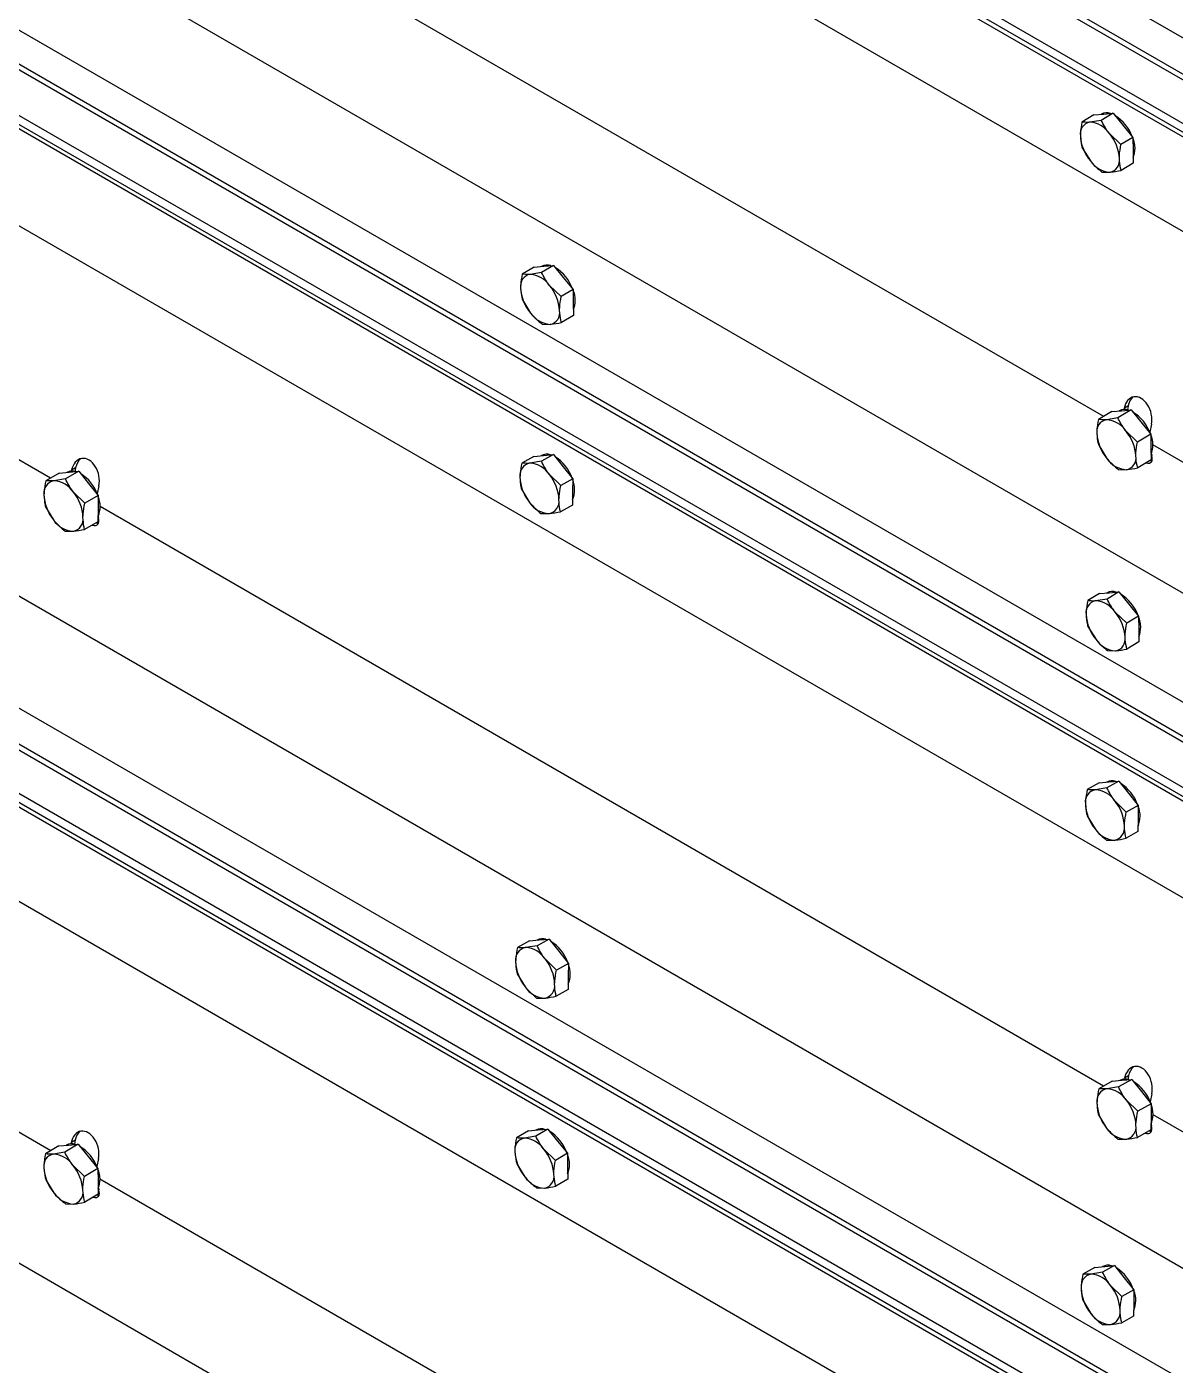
# Model space of a CAD drawing. Header units: millimetres. Extents: x -361 to 14022, y -1822 to 1455.
# Drawn here: x 3989.14 to 4002.15, y 855.35 to 870.51 of the extents above; entities that cross this region are included whole.
import ezdxf

# ---------------------------------------------------------------- set-up
doc = ezdxf.new("R2010")
doc.units = ezdxf.units.MM

msp = doc.modelspace()

# ---------------------------------------------------------------- linework, layer by layer
at = {"color": 7, "linetype": 'Continuous', "lineweight": 25}
for p, q in [((4037.697955, 849.916648), (3975.181245, 886.006776)), ((4037.697955, 849.44118), (3975.047014, 885.608799)), ((4037.697955, 849.506387), (3975.091041, 885.648589)), ((4037.697955, 848.947988), (3975.215331, 885.018439)), ((4037.697955, 848.795609), (3975.172353, 884.890871)), ((4037.697955, 848.84733), (3975.216543, 884.917081)), ((4037.697955, 847.723834), (3975.18526, 883.811644)), ((4037.697955, 843.626563), (3975.234603, 879.685889)), ((4037.697955, 842.390314), (3975.249491, 878.441045)), ((4037.697955, 841.938013), (3975.130388, 878.0575)), ((4037.697955, 842.002324), (3975.174702, 878.09623)), ((4037.697955, 841.423778), (3975.284352, 877.454384)), ((4037.697955, 841.270167), (3975.239249, 877.32681)), ((4037.697955, 841.320663), (3975.283441, 877.351795)), ((4037.697955, 840.172238), (3975.229543, 876.234485)), ((4001.339605, 866.100383), (3989.964946, 872.666834)), ((4037.697955, 835.97499), (3975.19244, 872.058656)), ((3989.405167, 865.401753), (3978.033815, 871.966295)), ((4037.697955, 834.708575), (3975.181245, 870.798703)), ((4037.697955, 834.233108), (3975.047014, 870.400726)), ((4037.697955, 834.298314), (3975.091041, 870.440516)), ((4037.697955, 833.739916), (3975.215331, 869.810367)), ((4037.697955, 833.587537), (3975.172353, 869.682798)), ((4037.697955, 833.639257), (3975.216543, 869.709008)), ((4001.228526, 869.515427), (4001.093596, 869.435396)), ((4001.228526, 869.515427), (4001.338137, 869.524794)), ((4001.313922, 869.523449), (4001.312497, 869.522603)), ((4001.447747, 869.534161), (4001.312817, 869.45413)), ((4001.338137, 869.524794), (4001.447747, 869.534161)), ((4001.447747, 869.534161), (4001.559108, 869.39723)), ((4001.312817, 869.45413), (4001.183472, 869.433058)), ((4001.559108, 869.39723), (4001.670468, 869.2603)), ((4001.535537, 869.180269), (4001.404443, 869.305495)), ((4001.670468, 869.2603), (4001.535537, 869.180269)), ((4001.670468, 869.2603), (4001.672218, 869.114002)), ((4001.097095, 869.1428), (4001.188721, 868.994164)), ((4001.672218, 869.114002), (4001.673967, 868.967704)), ((4001.673967, 868.967704), (4001.539037, 868.887673)), ((4001.319815, 868.868939), (4001.409692, 868.866601)), ((4037.697955, 832.515761), (3975.18526, 868.603571)), ((3994.885224, 867.792112), (3994.750293, 867.712081)), ((3994.969515, 867.730816), (3994.84017, 867.709743)), ((3994.885224, 867.792112), (3994.994835, 867.801479)), ((3994.97062, 867.800134), (3994.969194, 867.799288)), ((3995.104445, 867.810846), (3994.969515, 867.730816)), ((3994.994835, 867.801479), (3995.104445, 867.810846)), ((3995.104445, 867.810846), (3995.215805, 867.673916)), ((3995.215805, 867.673916), (3995.327166, 867.536985)), ((3995.192235, 867.456954), (3995.06114, 867.58218)), ((3995.327166, 867.536985), (3995.192235, 867.456954)), ((3995.327166, 867.536985), (3995.328915, 867.390687)), ((3994.753793, 867.419485), (3994.845419, 867.270849)), ((3995.328915, 867.390687), (3995.330665, 867.244389)), ((3995.330665, 867.244389), (3995.195734, 867.164358)), ((3994.976513, 867.145624), (3995.066389, 867.143286)), ((4001.431948, 866.155154), (4001.280446, 866.065294)), ((4001.431948, 866.155154), (4001.541559, 866.164521)), ((4001.651169, 866.173888), (4001.499668, 866.084029)), ((4001.517344, 866.163176), (4001.515919, 866.16233)), ((4001.541559, 866.164521), (4001.651169, 866.173888)), ((4001.568478, 866.177945), (4001.571096, 866.191398)), ((4001.616845, 866.218532), (4001.571096, 866.191398)), ((4001.616845, 866.218532), (4001.608224, 866.17425)), ((4001.651169, 866.173888), (4001.76253, 866.036957)), ((4001.499668, 866.084029), (4001.370323, 866.062956)), ((4001.76253, 866.036957), (4001.87389, 865.900027)), ((4001.880456, 866.012808), (4001.862506, 865.920605)), ((4001.722388, 865.810167), (4001.591293, 865.935393)), ((4001.87389, 865.900027), (4001.722388, 865.810167)), ((4001.87389, 865.900027), (4001.87564, 865.753729)), ((4001.283946, 865.772698), (4001.375572, 865.624063)), ((4001.87564, 865.753729), (4001.877389, 865.607431)), ((4013.272032, 859.21194), (4001.897373, 865.778391)), ((3994.880774, 865.647568), (3994.745838, 865.571278)), ((3994.968125, 865.591788), (3994.837246, 865.570375)), ((3994.880774, 865.647568), (3994.991918, 865.657823)), ((3994.968724, 865.656456), (3994.967092, 865.655532)), ((3995.103061, 865.668078), (3994.968125, 865.591788)), ((3994.991918, 865.657823), (3995.103061, 865.668078)), ((3995.103061, 865.668078), (3995.212888, 865.530259)), ((4001.877389, 865.607431), (4001.725887, 865.517571)), ((4001.879903, 865.674878), (4001.884698, 865.658055)), ((3989.503626, 865.45742), (3989.352118, 865.37176)), ((3989.574404, 865.39227), (3989.443526, 865.370857)), ((3989.503626, 865.45742), (3989.614769, 865.467675)), ((3989.725912, 865.477929), (3989.574404, 865.39227)), ((3989.591576, 865.466307), (3989.589943, 865.465384)), ((3989.614769, 865.467675), (3989.725912, 865.477929)), ((3989.640983, 865.48048), (3989.643428, 865.49201)), ((3989.689179, 865.517876), (3989.643428, 865.49201)), ((3989.689179, 865.517876), (3989.680584, 865.477343)), ((3989.725912, 865.477929), (3989.83574, 865.340111)), ((3995.18778, 865.316151), (3995.058217, 865.442811)), ((3995.322716, 865.392441), (3995.18778, 865.316151)), ((3995.212888, 865.530259), (3995.322716, 865.392441)), ((3995.322716, 865.392441), (3995.3214, 865.244367)), ((4001.506666, 865.498837), (4001.596542, 865.496499)), ((3989.794059, 865.116633), (3989.664497, 865.243293)), ((3989.83574, 865.340111), (3989.945567, 865.202292)), ((3989.952787, 865.313421), (3989.933601, 865.222935)), ((3994.743207, 865.275131), (3994.833299, 865.126155)), ((3995.3214, 865.244367), (3995.320085, 865.096293)), ((3989.945567, 865.202292), (3989.794059, 865.116633)), ((3989.945567, 865.202292), (3989.944252, 865.054218)), ((3995.320085, 865.096293), (3995.185149, 865.020004)), ((3989.349486, 865.075613), (3989.439579, 864.926637)), ((3989.944252, 865.054218), (3989.942936, 864.906145)), ((3989.945258, 864.971362), (3989.949597, 864.954362)), ((4001.337594, 858.51331), (3989.966241, 865.077852)), ((3994.962862, 864.999494), (3995.05427, 864.998591)), ((3989.569142, 864.799976), (3989.66055, 864.799073)), ((3989.942936, 864.906145), (3989.791428, 864.820486)), ((4037.697955, 828.418491), (3975.234603, 864.477816)), ((3989.407178, 857.780754), (3978.032519, 864.347205)), ((4001.293379, 864.092763), (4001.158449, 864.012732)), ((4001.37767, 864.031466), (4001.248325, 864.010394)), ((4001.293379, 864.092763), (4001.40299, 864.10213)), ((4001.378775, 864.100784), (4001.37735, 864.099939)), ((4001.5126, 864.111497), (4001.37767, 864.031466)), ((4001.40299, 864.10213), (4001.5126, 864.111497)), ((4001.5126, 864.111497), (4001.623961, 863.974566)), ((4001.60039, 863.757605), (4001.469296, 863.88283)), ((4001.623961, 863.974566), (4001.735321, 863.837635)), ((4001.161948, 863.720136), (4001.253574, 863.5715)), ((4001.735321, 863.837635), (4001.60039, 863.757605)), ((4001.735321, 863.837635), (4001.737071, 863.691337)), ((4001.737071, 863.691337), (4001.73882, 863.545039)), ((4001.384668, 863.446274), (4001.474545, 863.443936)), ((4001.73882, 863.545039), (4001.60389, 863.465009)), ((4001.28893, 861.948219), (4001.153993, 861.871929)), ((4001.28893, 861.948219), (4001.400073, 861.958474)), ((4001.37688, 861.957106), (4001.375247, 861.956183)), ((4001.511216, 861.968729), (4001.37628, 861.892439)), ((4001.400073, 861.958474), (4001.511216, 861.968729)), ((4001.511216, 861.968729), (4001.621044, 861.83091)), ((4001.37628, 861.892439), (4001.245401, 861.871026)), ((4001.621044, 861.83091), (4001.730871, 861.693091)), ((4001.595935, 861.616801), (4001.466372, 861.743462)), ((4001.730871, 861.693091), (4001.595935, 861.616801)), ((4001.730871, 861.693091), (4001.729556, 861.545018)), ((4001.151362, 861.575782), (4001.241454, 861.426805)), ((4001.729556, 861.545018), (4001.72824, 861.396944)), ((4001.371017, 861.300144), (4001.462425, 861.299241)), ((4001.72824, 861.396944), (4001.593304, 861.320654)), ((3994.832008, 860.15909), (3994.697072, 860.0828)), ((3994.919358, 860.103309), (3994.78848, 860.081897)), ((3994.832008, 860.15909), (3994.943151, 860.169344)), ((3994.919958, 860.167977), (3994.918325, 860.167054)), ((3995.054294, 860.179599), (3994.919358, 860.103309)), ((3994.943151, 860.169344), (3995.054294, 860.179599)), ((3995.054294, 860.179599), (3995.164122, 860.041781)), ((3995.139013, 859.827672), (3995.00945, 859.954333)), ((3995.164122, 860.041781), (3995.273949, 859.903962)), ((3994.69444, 859.786652), (3994.784533, 859.637676)), ((3995.273949, 859.903962), (3995.139013, 859.827672)), ((3995.273949, 859.903962), (3995.272634, 859.755888)), ((3995.272634, 859.755888), (3995.271318, 859.607815)), ((3994.914095, 859.511015), (3995.005503, 859.510112)), ((3995.271318, 859.607815), (3995.136382, 859.531525)), ((4001.436053, 858.568976), (4001.284545, 858.483317)), ((4001.436053, 858.568976), (4001.547196, 858.579231)), ((4001.658339, 858.589486), (4001.506831, 858.503827)), ((4001.524003, 858.577864), (4001.52237, 858.57694)), ((4001.547196, 858.579231), (4001.658339, 858.589486)), ((4001.57341, 858.592037), (4001.575855, 858.603567)), ((4001.621605, 858.629433), (4001.575855, 858.603567)), ((4001.621605, 858.629433), (4001.613011, 858.5889)), ((4001.658339, 858.589486), (4001.768167, 858.451667)), ((4001.506831, 858.503827), (4001.375953, 858.482414)), ((4001.768167, 858.451667), (4001.877994, 858.313849)), ((4001.885214, 858.424977), (4001.866028, 858.334492)), ((4001.726486, 858.228189), (4001.596923, 858.35485)), ((4001.877994, 858.313849), (4001.726486, 858.228189)), ((4001.877994, 858.313849), (4001.876679, 858.165775)), ((4001.281913, 858.18717), (4001.372006, 858.038193)), ((4001.876679, 858.165775), (4001.875363, 858.017701)), ((4013.270021, 851.624866), (4001.898668, 858.189408)), ((3994.820371, 858.006704), (3994.68544, 857.926673)), ((3994.820371, 858.006704), (3994.929981, 858.016071)), ((3994.905767, 858.014725), (3994.904341, 858.01388)), ((3995.039592, 858.025438), (3994.904661, 857.945407)), ((3994.929981, 858.016071), (3995.039592, 858.025438)), ((3995.039592, 858.025438), (3995.150952, 857.888507)), ((4001.875363, 858.017701), (4001.723855, 857.932042)), ((4001.877685, 858.082919), (4001.882024, 858.065918)), ((3989.499521, 857.835525), (3989.348019, 857.745665)), ((3989.499521, 857.835525), (3989.609132, 857.844892)), ((3989.718743, 857.854259), (3989.567241, 857.764399)), ((3989.584917, 857.843547), (3989.583492, 857.842701)), ((3989.609132, 857.844892), (3989.718743, 857.854259)), ((3989.636051, 857.858316), (3989.63867, 857.871769)), ((3989.684418, 857.898903), (3989.63867, 857.871769)), ((3989.684418, 857.898903), (3989.675797, 857.85462)), ((3989.718743, 857.854259), (3989.830103, 857.717328)), ((3994.904661, 857.945407), (3994.775316, 857.924335)), ((3995.150952, 857.888507), (3995.262313, 857.751576)), ((4001.501568, 857.911532), (4001.592976, 857.910629)), ((3989.567241, 857.764399), (3989.437896, 857.743327)), ((3989.830103, 857.717328), (3989.941463, 857.580397)), ((3989.948029, 857.693179), (3989.930079, 857.600976)), ((3995.127382, 857.671545), (3994.996287, 857.796771)), ((3995.262313, 857.751576), (3995.127382, 857.671545)), ((3995.262313, 857.751576), (3995.264062, 857.605278)), ((3989.789961, 857.490538), (3989.658866, 857.615764)), ((3989.941463, 857.580397), (3989.789961, 857.490538)), ((3989.941463, 857.580397), (3989.943213, 857.434099)), ((3994.68894, 857.634077), (3994.780565, 857.485441)), ((3995.264062, 857.605278), (3995.265812, 857.45898)), ((3989.351519, 857.453069), (3989.443145, 857.304433)), ((3989.943213, 857.434099), (3989.944962, 857.287801)), ((3989.947476, 857.355249), (3989.952271, 857.338426)), ((4001.339605, 850.89231), (3989.964946, 857.458761)), ((3994.91166, 857.360215), (3995.001536, 857.357877)), ((3995.265812, 857.45898), (3995.130881, 857.378949)), ((3989.944962, 857.287801), (3989.793461, 857.197942)), ((3989.574239, 857.179208), (3989.664115, 857.17687)), ((4001.240163, 856.45974), (4001.105227, 856.38345)), ((4001.240163, 856.45974), (4001.351306, 856.469995)), ((4001.328113, 856.468628), (4001.32648, 856.467705)), ((4001.462449, 856.48025), (4001.327513, 856.40396)), ((4001.351306, 856.469995), (4001.462449, 856.48025)), ((4001.462449, 856.48025), (4001.572277, 856.342431)), ((4001.327513, 856.40396), (4001.196635, 856.382547)), ((4001.572277, 856.342431), (4001.682105, 856.204613)), ((4001.547169, 856.128323), (4001.417606, 856.254984)), ((4001.682105, 856.204613), (4001.547169, 856.128323)), ((4001.682105, 856.204613), (4001.680789, 856.056539)), ((4001.102595, 856.087303), (4001.192688, 855.938327)), ((4001.680789, 856.056539), (4001.679473, 855.908466)), ((4001.679473, 855.908466), (4001.544537, 855.832176)), ((4001.322251, 855.811666), (4001.413659, 855.810763))]:
    msp.add_line(p, q, dxfattribs=at)
for centre, radius, start, end in [((4001.374075, 869.415062), 0.12396, 69.9370339, 119.0296317), ((4001.21292, 869.101335), 0.481209, 20.2238943, 58.0161973), ((4001.207524, 869.301191), 0.134043, 100.3370645, 190.2264623), ((4001.164509, 869.145041), 0.288641, 33.7722361, 86.2331404), ((4001.558516, 869.306046), 0.483755, 183.3955817, 220.1438852), ((4001.034647, 868.993613), 0.483755, 3.3955817, 40.1438852), ((4001.415851, 869.136979), 0.279172, 337.2142046, 24.156204), ((4001.428654, 869.154618), 0.288641, 213.7722361, 266.2331404), ((4001.385639, 868.998468), 0.134043, 280.3370645, 10.2264623), ((3995.030773, 867.691747), 0.12396, 69.9370339, 119.0296317), ((3994.864222, 867.577876), 0.134043, 100.3370645, 190.2264623), ((3994.821207, 867.421726), 0.288641, 33.7722361, 86.2331404), ((3994.869618, 867.37802), 0.481209, 20.2238943, 58.0161973), ((3995.215214, 867.582731), 0.483755, 183.3955817, 220.1438852), ((3994.691345, 867.270298), 0.483755, 3.3955817, 40.1438852), ((3995.072548, 867.413664), 0.279172, 337.2142046, 24.156204), ((3995.085352, 867.431303), 0.288641, 213.7722361, 266.2331404), ((3995.042337, 867.275153), 0.134043, 280.3370645, 10.2264623), ((4001.577498, 866.054789), 0.12396, 69.9370339, 119.0296317), ((4001.416343, 865.741062), 0.481209, 20.2238943, 58.0161973), ((4001.394375, 865.931089), 0.134043, 100.3370645, 190.2264623), ((4001.35136, 865.774939), 0.288641, 33.7722361, 86.2331404), ((4001.745367, 865.935944), 0.483755, 183.3955817, 220.1438852), ((4001.221498, 865.623511), 0.483755, 3.3955817, 40.1438852), ((4001.619273, 865.776706), 0.279172, 337.2142046, 24.156204), ((3994.863226, 865.432819), 0.139989, 100.6953232, 188.5331771), ((3994.821562, 865.288037), 0.282774, 33.1850043, 86.8203722), ((3995.028432, 865.544882), 0.126545, 71.510323, 118.153237), ((3994.872761, 865.244868), 0.46942, 19.5554709, 57.5471594), ((4001.615505, 865.784516), 0.288641, 213.7722361, 266.2331404), ((4001.57249, 865.628366), 0.134043, 280.3370645, 10.2264623), ((3989.651284, 865.354734), 0.126545, 71.510323, 118.153237), ((3989.495613, 865.054719), 0.46942, 19.5554709, 57.5471594), ((3995.201152, 865.429314), 0.476678, 182.0759805, 219.4930678), ((3994.690364, 865.139652), 0.476678, 2.0759805, 39.4930678), ((3989.469506, 865.233301), 0.139989, 100.6953232, 188.5331771), ((3989.427841, 865.088519), 0.282774, 33.1850043, 86.8203722), ((3989.296644, 864.940134), 0.476678, 2.0759805, 39.4930678), ((3995.061283, 865.2718), 0.283127, 336.3520258, 22.6298248), ((3989.807432, 865.229796), 0.476678, 182.0759805, 219.4930678), ((3989.6814, 865.081225), 0.285816, 337.3946058, 22.4977682), ((3995.069955, 865.280929), 0.282774, 213.1850043, 266.8203722), ((3995.02829, 865.136147), 0.139989, 280.6953232, 8.5331771), ((3989.63457, 864.936629), 0.139989, 280.6953232, 8.5331771), ((3989.676234, 865.081411), 0.282774, 213.1850043, 266.8203722), ((4001.438929, 863.992398), 0.12396, 69.9370339, 119.0296317), ((4001.277774, 863.678671), 0.481209, 20.2238943, 58.0161973), ((4001.272377, 863.878527), 0.134043, 100.3370645, 190.2264623), ((4001.229362, 863.722377), 0.288641, 33.7722361, 86.2331404), ((4001.0995, 863.570949), 0.483755, 3.3955817, 40.1438852), ((4001.62337, 863.883382), 0.483755, 183.3955817, 220.1438852), ((4001.480704, 863.714315), 0.279172, 337.2142046, 24.156204), ((4001.493507, 863.731953), 0.288641, 213.7722361, 266.2331404), ((4001.450492, 863.575804), 0.134043, 280.3370645, 10.2264623), ((4001.436587, 861.845533), 0.126545, 71.510323, 118.153237), ((4001.280917, 861.545519), 0.46942, 19.5554709, 57.5471594), ((4001.271381, 861.733469), 0.139989, 100.6953232, 188.5331771), ((4001.229717, 861.588688), 0.282774, 33.1850043, 86.8203722), ((4001.609307, 861.729965), 0.476678, 182.0759805, 219.4930678), ((4001.098519, 861.440302), 0.476678, 2.0759805, 39.4930678), ((4001.469438, 861.57245), 0.283127, 336.3520258, 22.6298248), ((4001.436445, 861.436798), 0.139989, 280.6953232, 8.5331771), ((4001.47811, 861.58158), 0.282774, 213.1850043, 266.8203722), ((3994.81446, 859.94434), 0.139989, 100.6953232, 188.5331771), ((3994.772795, 859.799558), 0.282774, 33.1850043, 86.8203722), ((3994.979666, 860.056404), 0.126545, 71.510323, 118.153237), ((3994.823995, 859.756389), 0.46942, 19.5554709, 57.5471594), ((3994.641598, 859.651173), 0.476678, 2.0759805, 39.4930678), ((3995.152386, 859.940836), 0.476678, 182.0759805, 219.4930678), ((3995.012516, 859.783321), 0.283127, 336.3520258, 22.6298248), ((3995.021188, 859.79245), 0.282774, 213.1850043, 266.8203722), ((3994.979523, 859.647669), 0.139989, 280.6953232, 8.5331771), ((4001.58371, 858.46629), 0.126545, 71.510323, 118.153237), ((4001.401933, 858.344857), 0.139989, 100.6953232, 188.5331771), ((4001.360268, 858.200076), 0.282774, 33.1850043, 86.8203722), ((4001.42804, 858.166276), 0.46942, 19.5554709, 57.5471594), ((4001.739859, 858.341353), 0.476678, 182.0759805, 219.4930678), ((4001.229071, 858.05169), 0.476678, 2.0759805, 39.4930678), ((4001.613826, 858.192781), 0.285816, 337.3946058, 22.4977682), ((3994.96592, 857.906338), 0.12396, 69.9370339, 119.0296317), ((3994.804765, 857.592612), 0.481209, 20.2238943, 58.0161973), ((4001.608661, 858.192968), 0.282774, 213.1850043, 266.8203722), ((4001.566996, 858.048186), 0.139989, 280.6953232, 8.5331771), ((3989.645071, 857.73516), 0.12396, 69.9370339, 119.0296317), ((3989.483916, 857.421433), 0.481209, 20.2238943, 58.0161973), ((3994.799369, 857.792468), 0.134043, 100.3370645, 190.2264623), ((3994.756354, 857.636318), 0.288641, 33.7722361, 86.2331404), ((3989.461948, 857.61146), 0.134043, 100.3370645, 190.2264623), ((3989.418933, 857.45531), 0.288641, 33.7722361, 86.2331404), ((3995.150361, 857.797322), 0.483755, 183.3955817, 220.1438852), ((3994.626492, 857.48489), 0.483755, 3.3955817, 40.1438852), ((3995.007695, 857.628256), 0.279172, 337.2142046, 24.156204), ((3989.81294, 857.616315), 0.483755, 183.3955817, 220.1438852), ((3989.289071, 857.303882), 0.483755, 3.3955817, 40.1438852), ((3989.686846, 857.457077), 0.279172, 337.2142046, 24.156204), ((3994.977484, 857.489744), 0.134043, 280.3370645, 10.2264623), ((3995.020499, 857.645894), 0.288641, 213.7722361, 266.2331404), ((3989.683078, 857.464887), 0.288641, 213.7722361, 266.2331404), ((3989.640063, 857.308737), 0.134043, 280.3370645, 10.2264623), ((4001.387821, 856.357055), 0.126545, 71.510323, 118.153237), ((4001.23215, 856.05704), 0.46942, 19.5554709, 57.5471594), ((4001.222615, 856.244991), 0.139989, 100.6953232, 188.5331771), ((4001.18095, 856.100209), 0.282774, 33.1850043, 86.8203722), ((4001.560541, 856.241486), 0.476678, 182.0759805, 219.4930678), ((4001.049753, 855.951824), 0.476678, 2.0759805, 39.4930678), ((4001.420671, 856.083972), 0.283127, 336.3520258, 22.6298248), ((4001.429343, 856.093101), 0.282774, 213.1850043, 266.8203722), ((4001.387679, 855.94832), 0.139989, 280.6953232, 8.5331771)]:
    msp.add_arc(centre, radius, start, end, dxfattribs=at)
for centre, major_axis, ratio, start_param, end_param in [((4001.725776, 866.102103), (-0.051828, 0.217876), 0.692818262, 4.132742217, 7.274334871), ((4001.771525, 866.129238), (-0.051828, 0.217876), 0.692818262, 0.380711923, 0.991149564), ((3989.798108, 865.402716), (-0.045582, 0.219415), 0.701630723, 4.153173117, 7.294765771), ((3989.843858, 865.428582), (-0.045582, 0.219415), 0.701630723, 0.384727034, 1.011580464), ((4001.730019, 865.747349), (-0.146068, 0.166997), 0.401133331, 2.602360174, 3.846083137), ((4001.775767, 865.774484), (-0.146068, 0.166997), 0.401133331, 2.602360174, 2.768292678), ((3989.794917, 865.043656), (-0.143133, 0.16959), 0.418043607, 2.568485088, 3.853595792), ((3989.840668, 865.069522), (-0.143133, 0.16959), 0.418043607, 2.568485088, 2.779972606), ((4001.730535, 858.514272), (-0.045582, 0.219415), 0.701630723, 4.153173117, 7.294765771), ((4001.776285, 858.540138), (-0.045582, 0.219415), 0.701630723, 0.384777868, 1.011580464), ((3989.793349, 857.782474), (-0.051828, 0.217876), 0.692818262, 4.132742217, 7.274334871), ((3989.839098, 857.809609), (-0.051828, 0.217876), 0.692818262, 0.38061113, 0.991149564), ((4001.727344, 858.155213), (-0.143133, 0.16959), 0.418043607, 2.568485088, 3.853595792), ((4001.773095, 858.181079), (-0.143133, 0.16959), 0.418043607, 2.568485088, 2.779885168), ((3989.797592, 857.42772), (-0.146068, 0.166997), 0.401133331, 2.602360174, 3.846083137), ((3989.84334, 857.454855), (-0.146068, 0.166997), 0.401133331, 2.602360174, 2.754457496)]:
    msp.add_ellipse(centre, major_axis=major_axis, ratio=ratio, start_param=start_param, end_param=end_param, dxfattribs=at)
for points, knots in [([(4001.093596, 869.435396), (4001.085968, 869.393544), (4001.076039, 869.33906), (4001.075691, 869.289), (4001.075611, 869.277393)], [0, 0, 0, 0, 0.768150727, 1, 1, 1, 1]), ([(4001.183472, 869.433058), (4001.180893, 869.432848), (4001.14416, 869.429851), (4001.117958, 869.432725), (4001.093596, 869.435396)], [0, 0, 0, 0, 0.070200577, 1, 1, 1, 1]), ([(4001.404443, 869.305495), (4001.401822, 869.308752), (4001.364498, 869.355159), (4001.337717, 869.406445), (4001.312817, 869.45413)], [0, 0, 0, 0, 0.0702005767, 1, 1, 1, 1]), ([(4001.075611, 869.277393), (4001.078564, 869.239788), (4001.082308, 869.192126), (4001.094518, 869.151395), (4001.097095, 869.1428)], [0, 0, 0, 0, 0.788999238, 1, 1, 1, 1]), ([(4001.517552, 869.022266), (4001.517633, 869.033872), (4001.51798, 869.083932), (4001.52791, 869.138417), (4001.535537, 869.180269)], [0, 0, 0, 0, 0.231849273, 1, 1, 1, 1]), ([(4001.188721, 868.994164), (4001.19138, 868.99093), (4001.229266, 868.944857), (4001.276188, 868.905517), (4001.319815, 868.868939)], [0, 0, 0, 0, 0.070200577, 1, 1, 1, 1]), ([(4001.409692, 868.866601), (4001.41231, 868.866834), (4001.449605, 868.870164), (4001.495947, 868.879237), (4001.539037, 868.887673)], [0, 0, 0, 0, 0.070200577, 1, 1, 1, 1]), ([(4001.539037, 868.887673), (4001.53646, 868.896267), (4001.52425, 868.936999), (4001.520506, 868.984661), (4001.517552, 869.022266)], [0, 0, 0, 0, 0.211000762, 1, 1, 1, 1]), ([(3994.750293, 867.712081), (3994.742666, 867.670229), (3994.732737, 867.615745), (3994.732389, 867.565685), (3994.732309, 867.554078)], [0, 0, 0, 0, 0.7681507272, 1, 1, 1, 1]), ([(3994.84017, 867.709743), (3994.837591, 867.709533), (3994.800857, 867.706536), (3994.774656, 867.70941), (3994.750293, 867.712081)], [0, 0, 0, 0, 0.0702005767, 1, 1, 1, 1]), ([(3995.06114, 867.58218), (3995.05852, 867.585437), (3995.021196, 867.631844), (3994.994415, 867.68313), (3994.969515, 867.730816)], [0, 0, 0, 0, 0.070200577, 1, 1, 1, 1]), ([(3994.732309, 867.554078), (3994.735262, 867.516473), (3994.739006, 867.468811), (3994.751216, 867.42808), (3994.753793, 867.419485)], [0, 0, 0, 0, 0.788999238, 1, 1, 1, 1]), ([(3995.17425, 867.298951), (3995.174331, 867.310557), (3995.174678, 867.360617), (3995.184608, 867.415102), (3995.192235, 867.456954)], [0, 0, 0, 0, 0.231849273, 1, 1, 1, 1]), ([(3994.845419, 867.270849), (3994.848078, 867.267615), (3994.885964, 867.221542), (3994.932886, 867.182202), (3994.976513, 867.145624)], [0, 0, 0, 0, 0.0702005767, 1, 1, 1, 1]), ([(3995.195734, 867.164358), (3995.193158, 867.172952), (3995.180948, 867.213684), (3995.177204, 867.261346), (3995.17425, 867.298951)], [0, 0, 0, 0, 0.211000762, 1, 1, 1, 1]), ([(3995.066389, 867.143286), (3995.069008, 867.143519), (3995.106303, 867.146849), (3995.152645, 867.155922), (3995.195734, 867.164358)], [0, 0, 0, 0, 0.070200577, 1, 1, 1, 1]), ([(4001.280446, 866.065294), (4001.272819, 866.023442), (4001.26289, 865.968958), (4001.262542, 865.918898), (4001.262462, 865.907291)], [0, 0, 0, 0, 0.7681507276, 1, 1, 1, 1]), ([(4001.370323, 866.062956), (4001.367744, 866.062746), (4001.33101, 866.05975), (4001.304809, 866.062623), (4001.280446, 866.065294)], [0, 0, 0, 0, 0.070200577, 1, 1, 1, 1]), ([(4001.591293, 865.935393), (4001.588673, 865.93865), (4001.551349, 865.985057), (4001.524568, 866.036343), (4001.499668, 866.084029)], [0, 0, 0, 0, 0.070200577, 1, 1, 1, 1]), ([(4001.262462, 865.907291), (4001.265415, 865.869686), (4001.269159, 865.822025), (4001.281369, 865.781293), (4001.283946, 865.772698)], [0, 0, 0, 0, 0.788999238, 1, 1, 1, 1]), ([(4001.704403, 865.652164), (4001.704484, 865.66377), (4001.704831, 865.71383), (4001.714761, 865.768315), (4001.722388, 865.810167)], [0, 0, 0, 0, 0.231849273, 1, 1, 1, 1]), ([(3994.745838, 865.571278), (3994.737434, 865.5292), (3994.726493, 865.474421), (3994.725108, 865.423786), (3994.724787, 865.412047)], [0, 0, 0, 0, 0.768150727, 1, 1, 1, 1]), ([(3994.837246, 865.570375), (3994.834631, 865.570143), (3994.79738, 865.566839), (3994.770672, 865.569139), (3994.745838, 865.571278)], [0, 0, 0, 0, 0.070200577, 1, 1, 1, 1]), ([(3995.058217, 865.442811), (3995.055633, 865.44609), (3995.018827, 865.492788), (3994.992553, 865.544089), (3994.968125, 865.591788)], [0, 0, 0, 0, 0.070200577, 1, 1, 1, 1]), ([(4001.375572, 865.624063), (4001.378231, 865.620828), (4001.416117, 865.574755), (4001.463039, 865.535415), (4001.506666, 865.498837)], [0, 0, 0, 0, 0.070200577, 1, 1, 1, 1]), ([(4001.725887, 865.517571), (4001.723311, 865.526165), (4001.711101, 865.566897), (4001.707357, 865.614559), (4001.704403, 865.652164)], [0, 0, 0, 0, 0.211000762, 1, 1, 1, 1]), ([(3989.664497, 865.243293), (3989.661913, 865.246572), (3989.625106, 865.29327), (3989.598833, 865.344571), (3989.574404, 865.39227)], [0, 0, 0, 0, 0.0702005767, 1, 1, 1, 1]), ([(3994.724787, 865.412047), (3994.726922, 865.373898), (3994.729628, 865.325548), (3994.740841, 865.283916), (3994.743207, 865.275131)], [0, 0, 0, 0, 0.7889992378, 1, 1, 1, 1]), ([(4001.596542, 865.496499), (4001.599161, 865.496733), (4001.636456, 865.500062), (4001.682798, 865.509135), (4001.725887, 865.517571)], [0, 0, 0, 0, 0.070200577, 1, 1, 1, 1]), ([(3989.352118, 865.37176), (3989.343713, 865.329682), (3989.332773, 865.274903), (3989.331388, 865.224268), (3989.331067, 865.212529)], [0, 0, 0, 0, 0.768150728, 1, 1, 1, 1]), ([(3989.443526, 865.370857), (3989.440911, 865.370625), (3989.40366, 865.367321), (3989.376951, 865.369621), (3989.352118, 865.37176)], [0, 0, 0, 0, 0.070200577, 1, 1, 1, 1]), ([(3995.166729, 865.156919), (3995.16705, 865.168659), (3995.168435, 865.219294), (3995.179376, 865.274072), (3995.18778, 865.316151)], [0, 0, 0, 0, 0.231849273, 1, 1, 1, 1]), ([(3989.331067, 865.212529), (3989.333202, 865.17438), (3989.335908, 865.12603), (3989.34712, 865.084398), (3989.349486, 865.075613)], [0, 0, 0, 0, 0.788999238, 1, 1, 1, 1]), ([(3989.773008, 864.957401), (3989.77333, 864.969141), (3989.774714, 865.019776), (3989.785655, 865.074554), (3989.794059, 865.116633)], [0, 0, 0, 0, 0.231849273, 1, 1, 1, 1]), ([(3994.833299, 865.126155), (3994.835922, 865.122899), (3994.873291, 865.076518), (3994.919706, 865.036605), (3994.962862, 864.999494)], [0, 0, 0, 0, 0.070200577, 1, 1, 1, 1]), ([(3995.185149, 865.020004), (3995.182783, 865.028788), (3995.17157, 865.070421), (3995.168864, 865.118771), (3995.166729, 865.156919)], [0, 0, 0, 0, 0.211000762, 1, 1, 1, 1]), ([(3989.791428, 864.820486), (3989.789062, 864.82927), (3989.777849, 864.870903), (3989.775143, 864.919253), (3989.773008, 864.957401)], [0, 0, 0, 0, 0.211000762, 1, 1, 1, 1]), ([(3995.05427, 864.998591), (3995.056925, 864.998845), (3995.094737, 865.002467), (3995.141587, 865.011554), (3995.185149, 865.020004)], [0, 0, 0, 0, 0.070200577, 1, 1, 1, 1]), ([(3989.439579, 864.926637), (3989.442202, 864.923381), (3989.47957, 864.877), (3989.525985, 864.837087), (3989.569142, 864.799976)], [0, 0, 0, 0, 0.070200577, 1, 1, 1, 1]), ([(3989.66055, 864.799073), (3989.663204, 864.799327), (3989.701017, 864.802949), (3989.747867, 864.812036), (3989.791428, 864.820486)], [0, 0, 0, 0, 0.070200577, 1, 1, 1, 1]), ([(4001.469296, 863.88283), (4001.466675, 863.886088), (4001.429351, 863.932495), (4001.40257, 863.983781), (4001.37767, 864.031466)], [0, 0, 0, 0, 0.070200577, 1, 1, 1, 1]), ([(4001.158449, 864.012732), (4001.150821, 863.97088), (4001.140892, 863.916396), (4001.140544, 863.866335), (4001.140464, 863.854729)], [0, 0, 0, 0, 0.7681507272, 1, 1, 1, 1]), ([(4001.248325, 864.010394), (4001.245746, 864.010184), (4001.209013, 864.007187), (4001.182811, 864.01006), (4001.158449, 864.012732)], [0, 0, 0, 0, 0.0702005767, 1, 1, 1, 1]), ([(4001.140464, 863.854729), (4001.143418, 863.817124), (4001.147161, 863.769462), (4001.159372, 863.728731), (4001.161948, 863.720136)], [0, 0, 0, 0, 0.788999238, 1, 1, 1, 1]), ([(4001.582406, 863.599601), (4001.582486, 863.611208), (4001.582834, 863.661268), (4001.592763, 863.715752), (4001.60039, 863.757605)], [0, 0, 0, 0, 0.231849273, 1, 1, 1, 1]), ([(4001.253574, 863.5715), (4001.256233, 863.568266), (4001.294119, 863.522192), (4001.341041, 863.482853), (4001.384668, 863.446274)], [0, 0, 0, 0, 0.0702005767, 1, 1, 1, 1]), ([(4001.60389, 863.465009), (4001.601313, 863.473603), (4001.589103, 863.514335), (4001.585359, 863.561996), (4001.582406, 863.599601)], [0, 0, 0, 0, 0.211000762, 1, 1, 1, 1]), ([(4001.474545, 863.443936), (4001.477163, 863.44417), (4001.514458, 863.4475), (4001.5608, 863.456573), (4001.60389, 863.465009)], [0, 0, 0, 0, 0.070200577, 1, 1, 1, 1]), ([(4001.153993, 861.871929), (4001.145589, 861.829851), (4001.134648, 861.775072), (4001.133263, 861.724437), (4001.132942, 861.712697)], [0, 0, 0, 0, 0.768150727, 1, 1, 1, 1]), ([(4001.245401, 861.871026), (4001.242786, 861.870794), (4001.205535, 861.86749), (4001.178827, 861.86979), (4001.153993, 861.871929)], [0, 0, 0, 0, 0.070200577, 1, 1, 1, 1]), ([(4001.466372, 861.743462), (4001.463788, 861.74674), (4001.426982, 861.793439), (4001.400709, 861.84474), (4001.37628, 861.892439)], [0, 0, 0, 0, 0.070200577, 1, 1, 1, 1]), ([(4001.132942, 861.712697), (4001.135077, 861.674549), (4001.137783, 861.626199), (4001.148996, 861.584566), (4001.151362, 861.575782)], [0, 0, 0, 0, 0.7889992378, 1, 1, 1, 1]), ([(4001.574884, 861.45757), (4001.575205, 861.46931), (4001.57659, 861.519945), (4001.587531, 861.574723), (4001.595935, 861.616801)], [0, 0, 0, 0, 0.231849273, 1, 1, 1, 1]), ([(4001.593304, 861.320654), (4001.590938, 861.329439), (4001.579725, 861.371071), (4001.577019, 861.419422), (4001.574884, 861.45757)], [0, 0, 0, 0, 0.211000762, 1, 1, 1, 1]), ([(4001.241454, 861.426805), (4001.244078, 861.423549), (4001.281446, 861.377168), (4001.327861, 861.337255), (4001.371017, 861.300144)], [0, 0, 0, 0, 0.070200577, 1, 1, 1, 1]), ([(4001.462425, 861.299241), (4001.46508, 861.299496), (4001.502892, 861.303117), (4001.549743, 861.312205), (4001.593304, 861.320654)], [0, 0, 0, 0, 0.070200577, 1, 1, 1, 1]), ([(3994.697072, 860.0828), (3994.688667, 860.040721), (3994.677726, 859.985943), (3994.676342, 859.935308), (3994.676021, 859.923568)], [0, 0, 0, 0, 0.768150727, 1, 1, 1, 1]), ([(3994.78848, 860.081897), (3994.785865, 860.081665), (3994.748614, 860.07836), (3994.721905, 860.080661), (3994.697072, 860.0828)], [0, 0, 0, 0, 0.070200577, 1, 1, 1, 1]), ([(3995.00945, 859.954333), (3995.006867, 859.957611), (3994.97006, 860.00431), (3994.943787, 860.05561), (3994.919358, 860.103309)], [0, 0, 0, 0, 0.070200577, 1, 1, 1, 1]), ([(3994.676021, 859.923568), (3994.678156, 859.88542), (3994.680862, 859.837069), (3994.692074, 859.795437), (3994.69444, 859.786652)], [0, 0, 0, 0, 0.788999238, 1, 1, 1, 1]), ([(3995.117962, 859.668441), (3995.118283, 859.68018), (3995.119668, 859.730815), (3995.130609, 859.785594), (3995.139013, 859.827672)], [0, 0, 0, 0, 0.2318492728, 1, 1, 1, 1]), ([(3994.784533, 859.637676), (3994.787156, 859.63442), (3994.824524, 859.588039), (3994.870939, 859.548126), (3994.914095, 859.511015)], [0, 0, 0, 0, 0.070200577, 1, 1, 1, 1]), ([(3995.136382, 859.531525), (3995.134016, 859.540309), (3995.122803, 859.581942), (3995.120097, 859.630292), (3995.117962, 859.668441)], [0, 0, 0, 0, 0.211000762, 1, 1, 1, 1]), ([(3995.005503, 859.510112), (3995.008158, 859.510366), (3995.045971, 859.513988), (3995.092821, 859.523075), (3995.136382, 859.531525)], [0, 0, 0, 0, 0.070200577, 1, 1, 1, 1]), ([(4001.284545, 858.483317), (4001.27614, 858.441239), (4001.265199, 858.38646), (4001.263815, 858.335825), (4001.263494, 858.324085)], [0, 0, 0, 0, 0.768150728, 1, 1, 1, 1]), ([(4001.375953, 858.482414), (4001.373338, 858.482182), (4001.336087, 858.478878), (4001.309378, 858.481178), (4001.284545, 858.483317)], [0, 0, 0, 0, 0.070200577, 1, 1, 1, 1]), ([(4001.596923, 858.35485), (4001.59434, 858.358128), (4001.557533, 858.404827), (4001.53126, 858.456127), (4001.506831, 858.503827)], [0, 0, 0, 0, 0.0702005767, 1, 1, 1, 1]), ([(4001.263494, 858.324085), (4001.265629, 858.285937), (4001.268335, 858.237587), (4001.279547, 858.195954), (4001.281913, 858.18717)], [0, 0, 0, 0, 0.788999238, 1, 1, 1, 1]), ([(4001.705435, 858.068958), (4001.705756, 858.080697), (4001.707141, 858.131332), (4001.718082, 858.186111), (4001.726486, 858.228189)], [0, 0, 0, 0, 0.231849273, 1, 1, 1, 1]), ([(4001.372006, 858.038193), (4001.374629, 858.034937), (4001.411997, 857.988556), (4001.458412, 857.948643), (4001.501568, 857.911532)], [0, 0, 0, 0, 0.070200577, 1, 1, 1, 1]), ([(4001.723855, 857.932042), (4001.721489, 857.940827), (4001.710276, 857.982459), (4001.70757, 858.030809), (4001.705435, 858.068958)], [0, 0, 0, 0, 0.211000762, 1, 1, 1, 1]), ([(3994.68544, 857.926673), (3994.677813, 857.884821), (3994.667884, 857.830336), (3994.667536, 857.780276), (3994.667456, 857.76867)], [0, 0, 0, 0, 0.768150727, 1, 1, 1, 1]), ([(3994.775316, 857.924335), (3994.772738, 857.924125), (3994.736004, 857.921128), (3994.709803, 857.924001), (3994.68544, 857.926673)], [0, 0, 0, 0, 0.070200577, 1, 1, 1, 1]), ([(3994.996287, 857.796771), (3994.993667, 857.800029), (3994.956343, 857.846435), (3994.929562, 857.897721), (3994.904661, 857.945407)], [0, 0, 0, 0, 0.0702005767, 1, 1, 1, 1]), ([(4001.592976, 857.910629), (4001.595631, 857.910884), (4001.633444, 857.914505), (4001.680294, 857.923593), (4001.723855, 857.932042)], [0, 0, 0, 0, 0.070200577, 1, 1, 1, 1]), ([(3989.348019, 857.745665), (3989.340392, 857.703813), (3989.330463, 857.649329), (3989.330115, 857.599269), (3989.330035, 857.587662)], [0, 0, 0, 0, 0.7681507276, 1, 1, 1, 1]), ([(3989.437896, 857.743327), (3989.435317, 857.743117), (3989.398584, 857.74012), (3989.372382, 857.742994), (3989.348019, 857.745665)], [0, 0, 0, 0, 0.070200577, 1, 1, 1, 1]), ([(3989.658866, 857.615764), (3989.656246, 857.619021), (3989.618922, 857.665428), (3989.592141, 857.716714), (3989.567241, 857.764399)], [0, 0, 0, 0, 0.070200577, 1, 1, 1, 1]), ([(3994.667456, 857.76867), (3994.670409, 857.731065), (3994.674153, 857.683403), (3994.686363, 857.642671), (3994.68894, 857.634077)], [0, 0, 0, 0, 0.788999238, 1, 1, 1, 1]), ([(3995.109397, 857.513542), (3995.109478, 857.525149), (3995.109825, 857.575209), (3995.119755, 857.629693), (3995.127382, 857.671545)], [0, 0, 0, 0, 0.231849273, 1, 1, 1, 1]), ([(3989.330035, 857.587662), (3989.332988, 857.550057), (3989.336732, 857.502395), (3989.348942, 857.461664), (3989.351519, 857.453069)], [0, 0, 0, 0, 0.788999238, 1, 1, 1, 1]), ([(3995.130881, 857.378949), (3995.128305, 857.387544), (3995.116095, 857.428275), (3995.112351, 857.475937), (3995.109397, 857.513542)], [0, 0, 0, 0, 0.211000762, 1, 1, 1, 1]), ([(3989.771976, 857.332535), (3989.772057, 857.344141), (3989.772404, 857.394201), (3989.782334, 857.448686), (3989.789961, 857.490538)], [0, 0, 0, 0, 0.231849273, 1, 1, 1, 1]), ([(3994.780565, 857.485441), (3994.783225, 857.482207), (3994.821111, 857.436133), (3994.868033, 857.396793), (3994.91166, 857.360215)], [0, 0, 0, 0, 0.070200577, 1, 1, 1, 1]), ([(3995.001536, 857.357877), (3995.004154, 857.358111), (3995.041449, 857.361441), (3995.087792, 857.370514), (3995.130881, 857.378949)], [0, 0, 0, 0, 0.070200577, 1, 1, 1, 1]), ([(3989.443145, 857.304433), (3989.445804, 857.301199), (3989.48369, 857.255126), (3989.530612, 857.215786), (3989.574239, 857.179208)], [0, 0, 0, 0, 0.070200577, 1, 1, 1, 1]), ([(3989.793461, 857.197942), (3989.790884, 857.206536), (3989.778674, 857.247268), (3989.77493, 857.29493), (3989.771976, 857.332535)], [0, 0, 0, 0, 0.211000762, 1, 1, 1, 1]), ([(3989.664115, 857.17687), (3989.666734, 857.177103), (3989.704029, 857.180433), (3989.750371, 857.189506), (3989.793461, 857.197942)], [0, 0, 0, 0, 0.070200577, 1, 1, 1, 1]), ([(4001.105227, 856.38345), (4001.096823, 856.341372), (4001.085882, 856.286593), (4001.084497, 856.235959), (4001.084176, 856.224219)], [0, 0, 0, 0, 0.768150727, 1, 1, 1, 1]), ([(4001.196635, 856.382547), (4001.19402, 856.382315), (4001.156769, 856.379011), (4001.13006, 856.381312), (4001.105227, 856.38345)], [0, 0, 0, 0, 0.070200577, 1, 1, 1, 1]), ([(4001.417606, 856.254984), (4001.415022, 856.258262), (4001.378215, 856.30496), (4001.351942, 856.356261), (4001.327513, 856.40396)], [0, 0, 0, 0, 0.070200577, 1, 1, 1, 1]), ([(4001.084176, 856.224219), (4001.086311, 856.186071), (4001.089017, 856.13772), (4001.10023, 856.096088), (4001.102595, 856.087303)], [0, 0, 0, 0, 0.788999238, 1, 1, 1, 1]), ([(4001.526118, 855.969091), (4001.526439, 855.980831), (4001.527823, 856.031466), (4001.538764, 856.086245), (4001.547169, 856.128323)], [0, 0, 0, 0, 0.2318492728, 1, 1, 1, 1]), ([(4001.192688, 855.938327), (4001.195311, 855.935071), (4001.232679, 855.88869), (4001.279094, 855.848777), (4001.322251, 855.811666)], [0, 0, 0, 0, 0.070200577, 1, 1, 1, 1]), ([(4001.544537, 855.832176), (4001.542171, 855.84096), (4001.530959, 855.882593), (4001.528253, 855.930943), (4001.526118, 855.969091)], [0, 0, 0, 0, 0.211000762, 1, 1, 1, 1]), ([(4001.413659, 855.810763), (4001.416313, 855.811017), (4001.454126, 855.814639), (4001.500976, 855.823726), (4001.544537, 855.832176)], [0, 0, 0, 0, 0.070200577, 1, 1, 1, 1])]:
    msp.add_open_spline(points, degree=3, knots=knots, dxfattribs=at)

doc.saveas('drawing.dxf')
